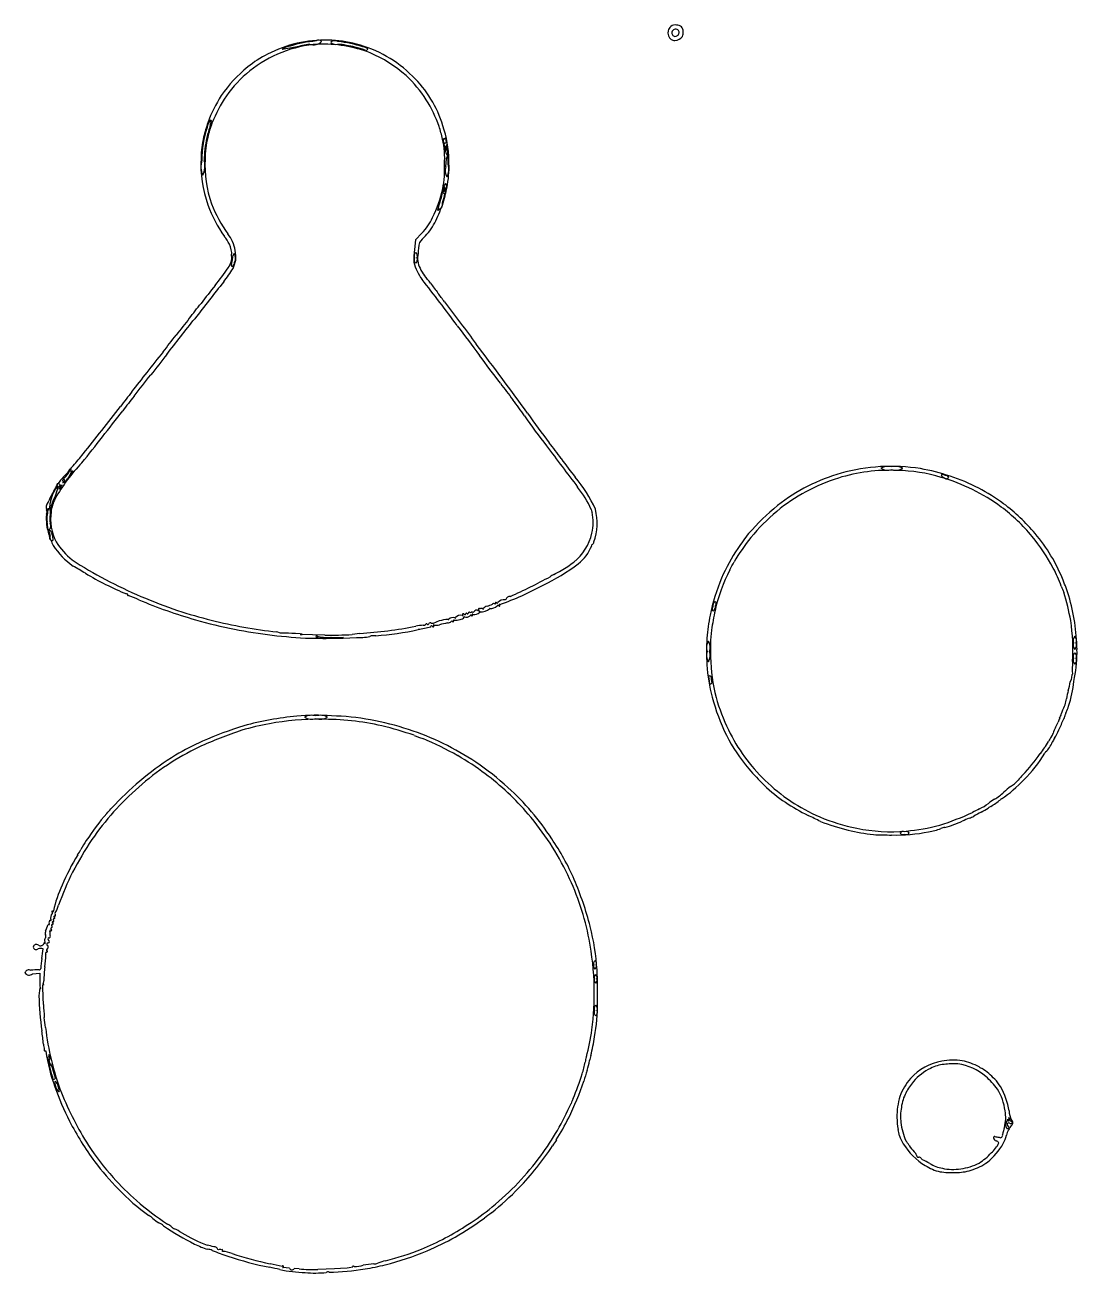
# Model space of a CAD drawing. Header units: inches. Extents: x -0.2 to 37.9, y 3.3 to 12.5.
# Drawn here: x 31.23 to 37.9, y 3.27 to 11.18 of the extents above; entities that cross this region are included whole.
import ezdxf

# ---------------------------------------------------------------- set-up
doc = ezdxf.new("R2010")
doc.units = ezdxf.units.IN
doc.header["$MEASUREMENT"] = 0
doc.layers.get('0').update_dxf_attribs({"lineweight": 25})

msp = doc.modelspace()

# ---------------------------------------------------------------- linework, layer by layer
for p, q in [((32.9416, 11.0407), (32.8583, 11.0268)), ((33.8979, 10.4375), (33.8953, 10.4323)), ((33.8951, 10.2826), (33.9, 10.3359)), ((33.9, 10.3359), (33.9048, 10.3454)), ((31.4663, 8.2908), (31.4773, 8.31)), ((31.4607, 8.2661), (31.458, 8.2565)), ((31.3723, 8.1082), (31.3749, 8.1198)), ((34.2761, 7.5405), (34.2716, 7.5389)), ((34.0562, 7.4586), (34.0489, 7.4563)), ((34.0626, 7.4621), (34.0562, 7.4586)), ((33.814, 7.3891), (33.8042, 7.3891)), ((33.8531, 7.4043), (33.814, 7.3891)), ((32.8479, 7.3276), (32.8247, 7.3351)), ((32.8557, 7.3261), (32.8479, 7.3276)), ((33.1276, 7.3151), (32.9729, 7.3177)), ((33.1682, 7.3094), (33.1307, 7.3112)), ((33.2088, 7.3112), (33.1682, 7.3094)), ((33.3505, 7.325), (33.3021, 7.3182)), ((37.8603, 7.0469), (37.8589, 7.0338)), ((37.8633, 7.0625), (37.8603, 7.0469)), ((37.8662, 7.0677), (37.8633, 7.0625)), ((37.8759, 7.0216), (37.8796, 7.0461)), ((37.8589, 7.0338), (37.8515, 7.0182)), ((31.3546, 5.3719), (31.3531, 5.3568)), ((31.3224, 5.0781), (31.3169, 5.0287)), ((31.3407, 5.0885), (31.3426, 5.1068)), ((31.3588, 4.6826), (31.3607, 4.6767)), ((31.3739, 4.638), (31.3788, 4.6428)), ((31.3848, 4.5807), (31.3739, 4.638)), ((31.3865, 4.6328), (31.3846, 4.6198)), ((31.3893, 4.599), (31.4053, 4.5625)), ((37.4487, 4.227), (37.4567, 4.2461)), ((32.4541, 3.4189), (32.4508, 3.4204)), ((32.4814, 3.4087), (32.4775, 3.4106)), ((32.8843, 3.3052), (32.8608, 3.307)), ((32.9052, 3.3027), (32.8843, 3.3052)), ((32.9666, 3.2983), (32.9338, 3.3002)), ((33.189, 3.2979), (33.0838, 3.2943)), ((33.2281, 3.3), (33.189, 3.2979)), ((33.2698, 3.3026), (33.2281, 3.3)), ((33.2817, 3.3052), (33.2698, 3.3026)), ((33.3051, 3.3081), (33.2817, 3.3052))]:
    msp.add_line(p, q)
at = {"flags": 128}
for points in [[(33.9006, 10.4041), (33.9013, 10.4245), (33.9054, 10.401)], [(33.8948, 10.138), (33.8908, 10.1224), (33.8902, 10.1402)], [(33.8531, 10.013), (33.8493, 10.0234), (33.8466, 10.013)], [(33.7437, 9.8622), (33.704, 9.8202), (33.6971, 9.7597)], [(31.3749, 8.1198), (31.3804, 8.1068), (31.385, 8.1224)], [(33.1615, 7.3008), (33.2463, 7.2992), (33.1591, 7.298)], [(31.275, 5.1684), (31.3218, 5.1718), (31.3218, 5.1306)], [(31.3843, 4.599), (31.3885, 4.5859), (31.3893, 4.599)], [(37.4644, 4.2461), (37.4622, 4.2578), (37.4674, 4.2461)]]:
    msp.add_lwpolyline(points, dxfattribs=at)
for centre, radius, start, end in [((35.3563, 11.1321), 0.0535, 131.02253, 166.86876), ((35.3475, 11.1406), 0.0414, 76.44783, 129.57919), ((35.3526, 11.1294), 0.0256, 58.95033, 164.21607), ((35.3613, 11.1423), 0.0387, 355.83901, 96.09767), ((33.1275, 10.3134), 0.7726, 88.33016, 117.88538), ((33.1729, 10.1383), 0.9476, 96.04436, 106.16661), ((33.0557, 11.1352), 0.079, 253.14067, 311.76519), ((33.0885, 11.0606), 0.0253, 38.42102, 127.4873), ((33.1403, 10.3839), 0.7018, 74.43414, 89.21279), ((33.1913, 11.0437), 0.0382, 58.73608, 132.38424), ((33.1333, 10.2991), 0.7811, 72.3595, 84.27917), ((35.3556, 11.1317), 0.053, 166.21729, 232.59296), ((35.3517, 11.1527), 0.0691, 245.84552, 265.96098), ((35.35, 11.1316), 0.0226, 167.93741, 260.43435), ((35.3417, 11.1558), 0.0467, 275.66687, 298.41259), ((35.3431, 11.1484), 0.0648, 273.33009, 322.67754), ((35.3503, 11.1338), 0.0234, 305.42121, 48.46633), ((35.319, 11.1381), 0.081, 339.01421, 0.96986), ((33.045, 10.42), 0.6402, 115.82403, 129.24959), ((33.139, 10.286), 0.7758, 93.98966, 128.82513), ((32.9214, 10.949), 0.1002, 97.08131, 129.05223), ((33.1549, 10.2412), 0.8275, 98.48567, 104.93442), ((33.115, 10.2143), 0.8462, 69.25001, 92.03046), ((33.1985, 11.1069), 0.0481, 226.81045, 285.29598), ((33.1261, 10.2731), 0.792, 75.89136, 83.83051), ((33.1532, 10.3243), 0.7359, 71.74222, 76.97255), ((33.1436, 10.3237), 0.7592, 44.62081, 75.89456), ((33.3655, 10.998), 0.0457, 41.00529, 84.27615), ((33.3904, 11.0304), 0.00983, 227.36861, 345.85043), ((33.0726, 10.2116), 0.8646, 48.70677, 66.68454), ((33.1865, 10.2409), 0.8685, 129.0018, 145.37442), ((33.1515, 10.2766), 0.791, 129.10442, 144.86999), ((33.096, 10.273), 0.8033, 32.76637, 47.07213), ((33.1877, 10.3359), 0.7197, 16.71622, 46.39244), ((33.2337, 10.2526), 0.9014, 147.69381, 159.89341), ((33.3059, 10.1948), 0.9646, 146.17354, 157.75955), ((32.9956, 10.2332), 0.9096, 19.64898, 31.44802), ((32.952, 10.335), 0.6026, 160.86184, 181.02286), ((33.4795, 10.1888), 1.1544, 161.11054, 165.83069), ((33.4748, 10.2072), 1.1247, 162.45729, 166.55381), ((32.4736, 10.5186), 0.0921, 139.7078, 171.27479), ((33.3508, 10.233), 0.9931, 160.78014, 166.26588), ((32.2384, 10.6095), 0.1757, 338.88924, 348.19958), ((32.4044, 10.572), 0.0062, 14.64474, 99.20388), ((33.1874, 10.3097), 0.7032, 12.20125, 19.03537), ((33.2443, 10.3225), 0.6698, 0.03208, 19.20606), ((32.931, 10.3352), 0.5868, 166.58465, 179.54219), ((32.9568, 10.3317), 0.5921, 166.61106, 180.97122), ((32.9646, 10.3315), 0.5945, 166.65277, 180.03162), ((33.2998, 10.3346), 0.5881, 356.58038, 12.14922), ((33.8836, 10.4555), 0.00616, 93.90507, 244.00701), ((32.5017, 10.1827), 1.4048, 8.78387, 10.96908), ((33.886, 10.4664), 0.00554, 238.97043, 343.04412), ((33.8938, 10.4637), 0.00277, 282.54061, 155.15841), ((34.0562, 10.4729), 0.1622, 184.22696, 192.60274), ((33.8927, 10.4234), 0.0093, 73.8643, 271.61595), ((33.9535, 10.3974), 0.0635, 180.16243, 213.48802), ((34.0448, 10.4273), 0.1524, 184.99242, 195.78896), ((33.8642, 10.3998), 0.0367, 337.58223, 6.66198), ((32.9339, 10.3065), 0.9762, 359.51313, 5.55943), ((33.0888, 10.2962), 0.7459, 176.64281, 199.95254), ((32.4783, 10.2833), 0.1352, 162.38177, 203.58586), ((32.2275, 10.2903), 0.1408, 334.25493, 12.82985), ((33.0702, 10.2881), 0.7015, 176.47885, 199.97662), ((33.267, 10.2664), 0.6207, 348.55629, 3.05673), ((33.8904, 10.3508), 0.0154, 339.3577, 48.52175), ((33.8109, 10.2674), 0.1038, 332.05545, 17.26128), ((33.2943, 10.2821), 0.6213, 349.69393, 3.76757), ((33.9625, 10.2581), 0.0716, 160.02123, 213.29268), ((33.1795, 10.2868), 0.7106, 332.73595, 348.34563), ((33.2409, 10.2626), 0.6498, 341.66098, 349.11138), ((32.8418, 10.3556), 1.0796, 343.83398, 350.15168), ((33.9256, 10.1439), 0.0468, 134.83369, 185.00401), ((33.8918, 10.1224), 0.0129, 137.27789, 233.88944), ((34.0068, 10.1172), 0.1253, 162.02817, 173.60174), ((33.8641, 10.144), 0.0263, 351.59768, 26.55145), ((33.8718, 10.1564), 0.0294, 321.42777, 44.82498), ((33.2624, 10.3834), 0.9149, 201.47203, 215.08942), ((33.0035, 10.3561), 0.9255, 333.37643, 341.01459), ((34.1816, 9.9376), 0.3456, 159.59385, 168.22226), ((33.8423, 10.0439), 0.0327, 289.34301, 18.8579), ((33.1699, 10.2887), 0.7414, 341.57956, 346.11048), ((33.8867, 10.1103), 0.00291, 8.81348, 147.33719), ((33.1998, 10.3368), 0.864, 199.97552, 214.9548), ((33.8456, 10.0101), 0.00305, 221.10263, 70.69757), ((33.5075, 10.0956), 0.332, 315.34038, 336.1349), ((33.5321, 10.0716), 0.3259, 315.81492, 336.45089), ((32.2692, 9.6631), 0.2852, 26.82937, 38.78948), ((32.3222, 9.7051), 0.2447, 25.19672, 38.5088), ((34.0267, 9.5734), 0.3762, 133.90017, 142.51636), ((32.4094, 9.7322), 0.129, 355.13509, 27.5358), ((32.5763, 9.71), 0.0328, 131.97857, 189.7981), ((32.3136, 9.7091), 0.2509, 355.99682, 23.52066), ((32.5095, 9.7047), 0.0538, 329.42458, 33.44913), ((34.1454, 9.699), 0.4524, 172.29016, 182.62435), ((33.7221, 9.7177), 0.028, 128.60945, 205.40131), ((33.6872, 9.7177), 0.028, 334.59869, 51.39055), ((33.8481, 9.7023), 0.1319, 166.46558, 208.22771), ((34.0847, 9.724), 0.365, 167.61011, 178.56269), ((32.4352, 9.7083), 0.1035, 320.97392, 7.18934), ((32.5422, 9.6579), 0.00682, 134.06516, 269.95691), ((32.1696, 9.742), 0.3762, 347.84243, 354.2692), ((32.5273, 9.6754), 0.0285, 301.35851, 3.85287), ((32.3655, 9.7276), 0.2016, 333.90955, 349.7161), ((33.9832, 9.7474), 0.2979, 193.41721, 216.66839), ((33.7221, 9.6937), 0.028, 154.59869, 231.39055), ((33.6872, 9.6937), 0.028, 308.60945, 25.40131), ((31.1664, 10.5478), 1.6244, 321.25873, 326.15617), ((31.9158, 10.0172), 0.7355, 321.02818, 329.04904), ((33.954, 9.7414), 0.2443, 204.579, 217.39779), ((33.0617, 8.9982), 0.9173, 36.5685, 40.43132), ((115.4181, -55.6709), 105.5074, 141.814654, 141.976334), ((46.1547, -1.3449), 17.5089, 141.59802, 142.07265), ((25.3773, 2.9695), 10.6568, 36.28365, 38.26698), ((53.256, 24.1462), 24.327, 216.88559, 217.06913), ((21.6924, 17.6995), 13.4926, 321.62276, 322.13238), ((27.9432, 5.028), 7.3943, 36.50357, 37.04288), ((77.6198, 42.1074), 54.5947, 216.77005, 217.12176), ((-165.2893, 163.8846), 250.8649, 321.90051, 321.966236), ((44.1108, -0.0431), 15.0974, 141.65707, 142.16976), ((64.6697, 32.0941), 38.2529, 216.62025, 216.97239), ((17.7985, 20.3843), 18.2136, 321.75626, 322.18176), ((45.1903, -1.1745), 16.6447, 141.83853, 142.40796), ((7.309, -11.0966), 33.577, 36.17281, 37.10319), ((64.1707, -16.0194), 40.7125, 141.91408, 142.14653), ((-143.1172, -124.0737), 221.6774, 36.862779, 36.919962), ((23.8624, 15.2405), 10.2687, 321.56654, 322.43014), ((14.8424, 22.3199), 21.763, 321.69088, 322.1413), ((73.5949, 38.4979), 49.2352, 216.93692, 217.08873), ((36.6216, 5.0995), 6.0296, 141.4474, 142.58517), ((36.3123, 5.3459), 5.6062, 141.59093, 142.78159), ((32.5782, 7.4598), 2.2016, 34.42705, 37.71377), ((12.9865, 23.2615), 23.8059, 321.38992, 322.40109), ((16.2744, 20.7297), 19.6279, 321.32102, 322.43406), ((37.0584, 10.5094), 3.218, 214.11482, 218.33584), ((37.5248, 10.8573), 3.7737, 214.47235, 217.99854), ((77.5079, 40.6526), 53.6625, 216.79219, 217.14059), ((31.5833, 6.2364), 3.7532, 35.82331, 37.74864), ((32.3623, 7.651), 1.0812, 135.68997, 150.72599), ((31.662, 8.2571), 0.1837, 134.4373, 146.1859), ((30.15, 9.6337), 1.8613, 318.00414, 321.02957), ((38.3461, 11.143), 4.602, 216.07537, 217.91825), ((31.6397, 8.144), 0.2406, 133.88163, 147.64212), ((31.2018, 8.5897), 0.3842, 314.88682, 323.18069), ((31.2586, 8.5149), 0.2997, 316.86457, 327.26311), ((31.4369, 8.3649), 0.0848, 312.22803, 341.17053), ((31.5146, 8.3594), 0.00756, 332.57536, 239.04524), ((31.518, 8.3396), 0.00224, 56.48066, 249.01366), ((31.5212, 8.352), 0.0107, 259.62241, 329.38928), ((31.5237, 8.3525), 0.00412, 124.89715, 335.50608), ((31.531, 8.3501), 0.00365, 259.44959, 169.54145), ((34.1135, 7.7948), 0.7956, 23.49464, 40.81697), ((36.7323, 7.1947), 1.1687, 107.39772, 129.30023), ((36.7059, 7.2577), 1.1254, 105.77511, 117.30585), ((36.705, 7.2798), 1.0794, 87.33748, 107.36521), ((36.7174, 7.2061), 1.1782, 80.95973, 105.63133), ((36.6949, 8.3013), 0.0832, 71.58517, 121.25241), ((36.6949, 8.4435), 0.0832, 238.74759, 288.41483), ((36.7474, 8.3013), 0.0832, 58.74759, 108.41483), ((36.7474, 8.4435), 0.0832, 251.58517, 301.25241), ((36.7438, 7.3673), 0.9908, 72.95275, 89.34202), ((36.675, 7.0713), 1.3182, 63.05691, 80.05957), ((36.6858, 7.1278), 1.2368, 53.86166, 73.63522), ((37.0417, 8.3276), 0.00642, 117.5842, 192.2787), ((37.0563, 8.3369), 0.0235, 206.95516, 260.20361), ((37.0017, 8.1409), 0.196, 72.02556, 79.10555), ((37.0671, 8.3232), 0.0176, 212.42803, 329.46434), ((37.058, 8.2989), 0.0287, 32.4567, 81.76504), ((31.6182, 8.1133), 0.2343, 142.14608, 170.91504), ((31.2126, 8.3294), 0.2234, 326.99139, 338.72347), ((31.2715, 8.2646), 0.1639, 330.8683, 350.65975), ((31.4411, 8.2437), 0.0209, 126.9129, 167.18849), ((31.4159, 8.2772), 0.0211, 307.29558, 347.93046), ((31.4392, 8.2655), 0.0104, 24.35995, 234.21848), ((31.4482, 8.2404), 0.0152, 115.30236, 189.18797), ((31.4465, 8.2551), 0.00485, 275.81004, 190.87386), ((31.4546, 8.2677), 0.0063, 161.59675, 344.63122), ((31.4729, 8.2938), 0.00722, 6.38907, 204.24764), ((31.4734, 8.281), 0.00561, 101.21993, 190.3664), ((31.4484, 8.3292), 0.053, 291.59751, 329.19155), ((31.4687, 8.2977), 0.0118, 287.81198, 344.81921), ((34.227, 7.8499), 0.6447, 23.85839, 38.65544), ((36.6218, 7.3627), 0.9939, 115.77121, 128.92643), ((36.3543, 6.6011), 1.884, 55.17864, 60.83839), ((31.4124, 8.1238), 0.0506, 142.99053, 196.48917), ((31.3603, 8.1694), 0.0191, 307.74172, 350.93176), ((31.5735, 8.0945), 0.2072, 146.86532, 159.70465), ((31.3225, 8.1403), 0.0651, 344.02656, 8.80706), ((31.6317, 8.0721), 0.2445, 152.57638, 173.34914), ((31.6155, 8.0742), 0.2228, 151.74438, 174.29513), ((31.6945, 8.0558), 0.3318, 175.76639, 198.26078), ((31.345, 8.095), 0.0237, 321.75143, 37.34439), ((31.4537, 8.0524), 0.0874, 163.68835, 193.98553), ((31.3178, 8.0967), 0.0557, 339.19105, 11.87139), ((31.8502, 8.0518), 0.464, 173.98105, 183.66709), ((31.7104, 8.0516), 0.3198, 171.95476, 207.21745), ((34.8426, 8.1117), 0.026, 182.34971, 221.09554), ((34.4783, 8.0313), 0.3505, 348.28201, 10.41247), ((34.5075, 8.0235), 0.3471, 340.02867, 14.75997), ((37.0183, 6.8997), 1.6033, 129.5551, 138.6714), ((37.0069, 6.9294), 1.5486, 130.94497, 139.60772), ((36.7263, 7.2085), 1.1478, 39.61734, 53.12213), ((36.6706, 7.1441), 1.2586, 40.34075, 52.88723), ((28.9065, 7.737), 2.4799, 5.81487, 6.81368), ((31.3657, 8.0058), 0.027, 307.64244, 37.22328), ((31.3807, 7.9922), 0.00798, 209.44907, 281.11396), ((31.3848, 7.9731), 0.00622, 78.22998, 156.03922), ((31.7506, 8.0509), 0.3791, 191.4535, 196.73138), ((31.8149, 8.086), 0.4557, 197.11663, 206.46666), ((31.4005, 7.931), 0.0168, 140.15227, 293.03702), ((31.3543, 7.9441), 0.0473, 6.41725, 47.80832), ((31.3057, 7.9157), 0.1014, 359.90002, 19.40542), ((34.5, 8.0357), 0.3303, 308.70424, 346.77812), ((37.0125, 7.01), 1.5021, 142.08678, 149.21897), ((36.8682, 7.1136), 1.3507, 141.27931, 146.21968), ((36.6746, 7.1707), 1.2118, 27.99788, 39.43372), ((36.7918, 7.2563), 1.0937, 21.84519, 39.97097), ((31.7993, 8.1357), 0.4667, 212.79541, 235.17574), ((31.7857, 8.1255), 0.4217, 211.47837, 232.19137), ((34.5825, 7.9709), 0.2536, 306.53035, 339.36065), ((34.8218, 7.8845), 0.00357, 90.57934, 236.65902), ((34.8104, 7.9088), 0.0237, 298.85938, 350.75852), ((36.7368, 7.2019), 1.1924, 146.23721, 156.58037), ((32.7769, 9.66), 2.2472, 236.21221, 242.47988), ((28.3893, 2.3382), 6.2607, 59.03122, 59.86148), ((34.021, 8.6847), 1.1618, 294.99943, 307.82885), ((34.2561, 8.362), 0.7375, 300.20031, 307.63752), ((33.9829, 8.6852), 1.9613, 330.80064, 332.4675), ((32.667, 9.4865), 2.0698, 239.31811, 247.42682), ((32.6355, 11.2342), 4.0357, 294.43152, 298.41781), ((34.6598, 7.5312), 0.1853, 115.92064, 124.02837), ((34.2035, 8.4357), 0.8278, 296.96387, 300.78059), ((36.9299, 7.1467), 1.3917, 157.65487, 167.78228), ((36.7085, 7.2135), 1.1369, 153.06633, 166.89979), ((36.8274, 7.2598), 1.035, 20.65929, 27.61427), ((33.1845, 10.4165), 3.1065, 242.25962, 251.43957), ((33.6295, 9.2313), 1.8268, 289.43328, 298.88723), ((39.3079, 8.2225), 1.6258, 201.56321, 203.05121), ((36.5388, 7.1454), 1.3698, 17.77061, 22.21057), ((31.8748, 7.5746), 0.00235, 331.67803, 162.67491), ((31.8831, 7.5724), 0.00633, 170.52309, 269.98217), ((31.2685, 5.9701), 1.7103, 66.53803, 68.93994), ((33.1483, 10.3601), 3.0654, 246.9782, 254.10688), ((34.2076, 7.5143), 0.0028, 193.43777, 51.57026), ((34.2129, 7.5184), 0.00409, 15.67136, 208.06957), ((34.221, 7.5229), 0.00533, 219.43325, 332.50634), ((34.2672, 7.4835), 0.0556, 85.48853, 138.28926), ((34.3022, 7.5327), 0.0273, 84.76477, 163.55801), ((35.6156, 7.5023), 0.0276, 120.4553, 178.70976), ((35.6007, 7.5182), 0.00787, 312.2609, 83.05437), ((36.3267, 7.1332), 1.5527, 10.12834, 16.95263), ((36.6049, 7.2005), 1.2905, 1.03585, 16.33866), ((33.0526, 10.0053), 2.6747, 251.31346, 256.07218), ((33.9914, 7.3894), 0.0509, 80.49278, 134.73524), ((34.0019, 7.4404), 0.00226, 203.12312, 99.03082), ((34.006, 7.4453), 0.0052, 16.79133, 210.72164), ((34.0158, 7.4499), 0.00565, 213.05125, 355.80332), ((34.0251, 7.4624), 0.0342, 250.8264, 313.12183), ((34.0255, 7.4502), 0.00418, 22.8335, 189.82978), ((34.0333, 7.4532), 0.00413, 200.02036, 15.88295), ((34.0433, 7.4538), 0.00613, 23.96299, 175.0407), ((34.0531, 7.436), 0.00487, 35.78218, 162.22753), ((34.0611, 7.4398), 0.00416, 193.47809, 44.59896), ((34.064, 7.4451), 0.00241, 8.71521, 270.87324), ((34.0674, 7.468), 0.00758, 230.85387, 330.93574), ((34.0751, 7.492), 0.0474, 259.38108, 317.33142), ((34.0902, 7.4521), 0.0203, 59.38284, 143.08771), ((34.1037, 7.47), 0.00327, 187.46031, 87.09989), ((34.1068, 7.4777), 0.00527, 42.54058, 237.06034), ((34.1108, 7.4615), 0.00183, 358.63195, 240.41203), ((34.1202, 7.4501), 0.0326, 72.20531, 107.11465), ((34.1159, 7.5531), 0.0917, 267.97148, 308.00592), ((34.1319, 7.4811), 0.00175, 180.22602, 59.51878), ((34.1614, 7.4628), 0.0348, 97.60591, 145.14945), ((34.0992, 7.676), 0.1878, 287.86167, 299.02685), ((34.1731, 7.4824), 0.00172, 3.21462, 243.14492), ((34.1771, 7.5441), 0.0617, 267.94093, 314.4261), ((34.1995, 7.4979), 0.0167, 71.19047, 123.58585), ((34.2249, 7.4983), 0.00498, 36.75906, 159.4296), ((34.233, 7.5023), 0.00416, 193.47809, 44.59896), ((34.2354, 7.5074), 0.00225, 33.20725, 284.37573), ((36.9858, 7.1784), 1.4404, 169.48329, 175.31865), ((37.1746, 7.131), 1.6098, 167.79902, 172.31711), ((35.8005, 7.4448), 0.2202, 164.6973, 172.30815), ((35.5887, 7.4752), 0.00652, 188.59067, 276.29898), ((35.5823, 7.4845), 0.0173, 294.22581, 357.58777), ((36.3195, 7.3374), 0.7346, 166.21529, 168.50511), ((33.0245, 9.8278), 2.5197, 253.49765, 259.28824), ((33.1571, 10.4034), 3.0863, 255.96765, 263.81592), ((33.1588, 10.1948), 2.8762, 273.82317, 280.9409), ((33.7784, 7.0008), 0.3773, 93.95518, 101.26452), ((34.6941, 2.4987), 4.9474, 100.41428, 101.3546), ((33.7563, 7.3873), 0.0108, 248.27992, 332.32545), ((33.772, 7.3795), 0.00668, 45.70402, 155.92239), ((33.7814, 7.3876), 0.00577, 215.03406, 352.62935), ((33.7966, 7.3805), 0.0114, 48.56475, 146.28359), ((33.805, 7.3658), 0.00695, 47.06667, 152.21759), ((33.797, 7.3663), 0.00329, 328.20167, 55.82508), ((33.8147, 7.3724), 0.0052, 196.79133, 30.72164), ((33.819, 7.3774), 0.00232, 14.64596, 274.109), ((33.8334, 7.452), 0.075, 260.7435, 286.50155), ((33.9231, 7.1688), 0.2456, 93.21755, 106.5696), ((41.7772, -28.5327), 36.7763, 102.3578, 102.44047), ((33.9063, 7.4221), 0.0306, 270.30733, 316.67939), ((33.9114, 7.4149), 0.00225, 201.69996, 33.95458), ((33.9406, 7.3817), 0.044, 73.74861, 128.43696), ((33.9333, 7.3994), 0.00495, 36.48078, 160.20798), ((33.9412, 7.4035), 0.00409, 195.67136, 28.06957), ((33.9462, 7.4076), 0.00258, 20.94424, 237.74547), ((33.9521, 7.5081), 0.0997, 267.97598, 289.50459), ((33.9548, 7.4239), 0.00181, 179.67024, 61.20222), ((33.9859, 7.4439), 0.0297, 269.00952, 328.38189), ((34.0119, 7.4301), 0.00196, 359.95137, 248.99276), ((36.5615, 7.214), 1.3079, 357.05897, 8.45432), ((33.1782, 10.5184), 3.2268, 258.88593, 267.46281), ((32.8796, 6.4555), 0.8709, 85.91571, 91.57331), ((33.1071, 13.0512), 5.7569, 269.28658, 272.61635), ((33.0788, 7.3057), 0.00699, 101.64581, 187.90914), ((33.124, 7.4135), 0.1206, 244.37699, 286.90651), ((33.0778, 7.3096), 0.00293, 312.28615, 97.88387), ((33.1408, 7.5521), 0.2522, 255.99265, 274.70505), ((33.1748, 9.5593), 2.2447, 268.79303, 273.24975), ((33.1696, 6.2764), 1.0355, 87.8284, 92.15214), ((33.3711, 7.4414), 0.1411, 269.48566, 287.43504), ((33.4442, 7.2002), 0.1109, 86.00017, 106.13467), ((33.2912, 9.3885), 2.0839, 274.42383, 281.87669), ((36.5113, 7.211), 0.9648, 174.95242, 185.01747), ((36.5317, 7.2282), 0.9597, 172.93913, 183.20851), ((37.9081, 7.2808), 0.0373, 134.79926, 203.96143), ((37.8554, 7.2808), 0.0373, 336.03857, 45.20074), ((35.6216, 7.2355), 0.0747, 147.13167, 199.18278), ((35.6216, 7.1864), 0.0747, 160.81722, 212.86833), ((35.4961, 7.2355), 0.0747, 340.81722, 32.86833), ((35.4961, 7.1864), 0.0747, 327.13167, 19.18278), ((37.9081, 7.2505), 0.0373, 156.03857, 225.20074), ((37.902, 7.1797), 0.0309, 130.83505, 204.97543), ((37.0985, 7.204), 0.7969, 348.5725, 1.425), ((37.8554, 7.2505), 0.0373, 314.79926, 23.96143), ((37.8615, 7.1797), 0.0309, 335.02457, 49.16495), ((36.5224, 7.1761), 0.9734, 182.91324, 195.13971), ((36.5462, 7.1771), 0.9727, 180.15566, 195.31457), ((38.4349, 7.0967), 0.5695, 174.94229, 182.91401), ((37.902, 7.1536), 0.0309, 155.02457, 229.16495), ((37.8615, 7.1536), 0.0309, 310.83505, 24.97543), ((35.5718, 7.0461), 0.0119, 109.22188, 224.36049), ((35.5596, 7.0398), 0.0194, 354.11748, 64.84058), ((35.3038, 6.9918), 0.2635, 4.33618, 10.04567), ((35.5739, 7.0125), 0.00735, 186.38994, 274.41063), ((35.575, 7.0124), 0.0072, 265.30338, 354.72306), ((35.3194, 6.9918), 0.2635, 4.33618, 10.04567), ((38.1443, 6.8722), 0.3181, 163.30898, 172.90731), ((37.4726, 7.0723), 0.3828, 343.50016, 351.88241), ((37.1659, 7.0941), 0.7137, 341.23791, 354.16628), ((36.9154, 7.2837), 1.3809, 195.19034, 205.93905), ((36.8553, 7.2725), 1.2961, 195.77283, 205.54956), ((37.6345, 6.9365), 0.1957, 329.4012, 352.665), ((33.0764, 5.606), 1.2007, 85.50804, 95.9617), ((33.0442, 6.7161), 0.0903, 72.16665, 120.06436), ((33.0995, 6.7161), 0.0903, 59.93564, 107.83335), ((37.7077, 6.8334), 0.09, 329.5896, 347.99423), ((37.8656, 6.8043), 0.0706, 152.55613, 171.5503), ((37.7141, 6.8333), 0.1096, 333.39147, 349.39056), ((37.8437, 6.8126), 0.0219, 142.73962, 178.54366), ((37.6402, 6.9221), 0.2096, 332.63919, 344.07041), ((33.439, 4.1034), 2.7616, 107.35597, 113.15398), ((33.0613, 5.1573), 1.6203, 100.08557, 106.45158), ((33.1035, 5.0011), 1.8055, 94.82107, 105.69082), ((33.0844, 5.1239), 1.6574, 89.35485, 100.66989), ((33.0442, 6.8725), 0.0903, 239.93564, 287.83335), ((33.0995, 6.8725), 0.0903, 252.16665, 300.06436), ((33.1129, 5.064), 1.7172, 77.30885, 90.32732), ((33.1231, 5.1227), 1.681, 71.3933, 88.38504), ((32.9895, 4.6558), 2.1428, 70.80005, 76.48679), ((37.8862, 6.6517), 0.1484, 148.73088, 163.75275), ((37.6216, 6.8123), 0.1612, 328.76094, 342.0511), ((37.8684, 6.7388), 0.0964, 149.40789, 165.66064), ((-732.0004, 360.6586), 847.2535, 335.3070182, 335.312277), ((33.353, 4.4009), 2.4293, 107.99568, 114.91249), ((33.1348, 5.097), 1.7017, 56.06267, 72.04418), ((34.187, 7.889), 1.3062, 247.8311, 250.40342), ((32.9543, 4.7485), 2.0687, 60.58339, 67.40886), ((36.6671, 7.1882), 1.116, 207.10533, 220.28147), ((36.7197, 7.2198), 1.151, 206.09139, 225.85559), ((37.9166, 6.5341), 0.2292, 143.72556, 152.31896), ((37.6834, 6.7094), 0.0626, 320.76626, 345.04965), ((37.8601, 6.5849), 0.1314, 144.42673, 157.44478), ((37.369, 6.8885), 0.4463, 329.41283, 336.9259), ((33.0377, 5.1273), 1.6378, 115.6158, 131.66116), ((33.2974, 4.6168), 2.2351, 114.99313, 119.94299), ((38.0174, 6.3446), 0.4171, 142.26613, 148.39457), ((37.5524, 6.7153), 0.1776, 319.5022, 335.15895), ((37.7005, 6.5659), 0.00887, 116.59632, 180.89199), ((37.5651, 6.7092), 0.1887, 314.13581, 336.9405), ((33.2349, 4.8689), 1.9867, 122.00866, 136.28772), ((33.077, 5.005), 1.7851, 53.26995, 59.97302), ((33.2033, 5.178), 1.5964, 47.15033, 56.47954), ((36.5863, 7.3288), 1.3204, 317.00653, 324.56411), ((36.943, 7.0243), 0.878, 314.5031, 328.51195), ((33.1409, 5.0922), 1.6769, 40.427, 53.23655), ((37.1276, 7.5972), 1.7319, 220.75554, 225.45588), ((38.761, 5.28), 1.6674, 136.4681, 138.00118), ((33.1174, 5.0072), 1.7805, 131.00889, 145.40329), ((33.1748, 5.1152), 1.6619, 33.15849, 47.90167), ((36.51, 6.9712), 0.8525, 225.52397, 237.14451), ((36.7412, 7.2499), 1.1876, 226.12507, 246.33951), ((36.9553, 6.9557), 0.8213, 304.15806, 317.24617), ((37.7177, 6.0163), 0.4164, 125.78179, 133.3789), ((37.3716, 6.5201), 0.1951, 301.74743, 320.36095), ((36.8475, 7.4666), 1.4518, 236.56292, 243.10456), ((37.4942, 6.0504), 0.2544, 118.5571, 129.16673), ((37.1944, 6.5157), 0.3254, 298.29274, 311.4028), ((37.1535, 6.6223), 0.4115, 302.16195, 312.5315), ((37.4166, 6.2682), 0.00789, 91.25635, 153.99609), ((33.0582, 5.0651), 1.7248, 139.51442, 146.68809), ((30.7299, 7.1748), 1.4189, 315.76082, 318.88627), ((33.0969, 5.0456), 1.7407, 25.47353, 40.65549), ((34.0005, 1.5855), 5.0825, 63.48205, 64.47364), ((36.4127, 8.015), 2.0009, 287.81901, 294.21307), ((37.4878, 5.7649), 0.4955, 115.10655, 120.90658), ((37.6498, 5.4758), 0.803, 116.77963, 120.58746), ((37.1284, 6.522), 0.3425, 295.81587, 306.78241), ((37.1138, 6.5506), 0.398, 295.95566, 303.2827), ((37.3872, 6.1558), 0.0829, 117.8049, 131.5841), ((36.7742, 7.4166), 1.354, 247.89208, 258.27239), ((36.8602, 7.7127), 1.6862, 249.50219, 255.71784), ((36.7105, 7.2742), 1.2059, 274.85765, 285.1181), ((37.0731, 5.9956), 0.1016, 98.26109, 113.39567), ((36.9014, 6.7064), 0.6301, 284.43667, 295.04628), ((37.5406, 5.3123), 0.9035, 111.29651, 114.34265), ((37.1468, 6.3371), 0.1945, 289.73463, 299.02749), ((33.6713, 4.687), 2.4188, 146.60939, 152.28144), ((32.1299, 5.6585), 0.6232, 145.41003, 151.48407), ((33.2488, 5.128), 1.5933, 23.59064, 34.22655), ((36.7989, 7.634), 1.5953, 257.15658, 263.04561), ((36.7175, 7.1481), 1.0796, 258.31885, 275.05273), ((36.7166, 8.2954), 2.2478, 267.17153, 270.09343), ((36.7476, 7.0816), 1.0342, 268.48414, 281.54667), ((36.7938, 6.0474), 0.0226, 64.08497, 146.42527), ((36.7938, 6.0724), 0.0226, 213.57473, 295.91503), ((36.8135, 6.0474), 0.0226, 33.57473, 115.91503), ((36.8135, 6.0724), 0.0226, 244.08497, 326.42527), ((36.9082, 6.4039), 0.3389, 277.88885, 291.58012), ((31.3834, 6.0542), 0.2217, 323.69936, 333.73446), ((32.8103, 5.1669), 1.4593, 148.7955, 157.33527), ((33.2005, 4.9793), 1.8666, 153.50226, 160.47267), ((33.1779, 5.0733), 1.6556, 10.91027, 25.81578), ((32.1225, 5.4138), 0.7304, 154.42003, 167.90489), ((32.5782, 4.8687), 2.3118, 15.04562, 22.83058), ((31.4337, 5.5229), 0.0433, 141.78869, 197.35201), ((31.4022, 5.5622), 0.00416, 45.40104, 256.52191), ((31.3986, 5.5542), 0.00474, 284.35586, 55.31763), ((31.4074, 5.5647), 0.00229, 170.41329, 67.15537), ((31.417, 5.5386), 0.00548, 268.13339, 60.57899), ((31.4275, 5.5486), 0.00942, 138.28605, 214.12757), ((31.27, 5.6484), 0.1771, 328.13486, 345.22245), ((31.2698, 5.4926), 0.1025, 329.93791, 344.33441), ((31.3847, 5.4655), 0.0161, 105.39672, 181.96851), ((31.3954, 5.4921), 0.0157, 107.43853, 212.63673), ((31.3822, 5.4817), 0.00193, 200.58955, 88.65393), ((31.3926, 5.5079), 0.00204, 203.87266, 94.40419), ((31.3969, 5.4543), 0.00572, 96.2653, 235.66221), ((31.402, 5.4752), 0.00565, 94.19668, 236.94875), ((31.3956, 5.4657), 0.00572, 276.2653, 55.66221), ((31.4053, 5.4927), 0.00413, 74.24165, 249.92559), ((31.4023, 5.4849), 0.00418, 260.17022, 67.1665), ((31.4066, 5.5021), 0.00548, 268.13339, 60.57899), ((31.4124, 5.5116), 0.00565, 94.19668, 236.94875), ((31.4157, 5.5291), 0.00413, 74.24165, 249.92559), ((31.4127, 5.5214), 0.00418, 260.17022, 67.1665), ((33.1498, 5.0676), 1.7087, 4.19961, 13.57868), ((31.3699, 5.3818), 0.0182, 136.60922, 212.79789), ((31.3469, 5.4051), 0.0145, 311.86312, 38.4892), ((31.4131, 5.4272), 0.0563, 165.58148, 193.44455), ((31.3838, 5.3875), 0.00996, 119.25845, 229.37804), ((31.376, 5.372), 0.00807, 262.02067, 80.86354), ((31.3807, 5.4046), 0.00857, 257.97522, 44.65161), ((31.3872, 5.4403), 0.00231, 355.08046, 254.04852), ((31.3298, 5.4239), 0.0585, 346.87197, 14.09236), ((31.3922, 5.4446), 0.0052, 239.27836, 73.20867), ((32.9554, 5.0384), 1.8808, 1.37004, 10.67123), ((31.3005, 5.3335), 0.0206, 48.83546, 170.35303), ((31.2979, 5.3388), 0.0178, 185.98445, 319.22384), ((31.325, 5.2467), 0.0816, 77.50898, 99.59232), ((31.3267, 5.3703), 0.0248, 239.42192, 330.40711), ((28.878, 5.6218), 2.4824, 351.73857, 353.16348), ((31.3515, 5.3604), 0.00395, 294.81695, 215.30373), ((31.3712, 5.2942), 0.0128, 118.06367, 213.04256), ((31.3712, 5.3185), 0.00619, 98.56432, 231.13488), ((31.3671, 5.3094), 0.00429, 244.52458, 87.18601), ((31.3752, 5.355), 0.00904, 91.94074, 253.55254), ((31.3585, 5.3369), 0.017, 313.66033, 33.64872), ((31.7201, 5.198), 0.3913, 170.12315, 179.57064), ((30.3894, 5.3341), 0.9723, 352.81348, 357.24022), ((34.8503, 5.2327), 0.0201, 120.71984, 205.88168), ((34.8503, 5.2152), 0.0201, 154.11832, 239.28016), ((34.8298, 5.2327), 0.0201, 334.11832, 59.28016), ((34.8298, 5.2152), 0.0201, 300.71984, 25.88168), ((31.2532, 5.1661), 0.0269, 61.92462, 158.81606), ((31.2541, 5.1885), 0.0289, 205.91743, 316.08102), ((31.5569, 1.8883), 3.3144, 94.14529, 95.03847), ((31.3202, 5.2022), 0.00866, 250.72659, 351.66721), ((32.4421, 5.083), 1.0958, 173.2148, 177.85988), ((34.8555, 5.1442), 0.0201, 120.71984, 205.88168), ((34.835, 5.1442), 0.0201, 334.11832, 59.28016), ((31.8743, 5.0462), 2.9832, 358.81255, 2.815), ((31.614, 5.123), 0.2923, 178.50507, 188.47927), ((31.3253, 5.0766), 0.00324, 152.5245, 96.26185), ((12.0481, 4.2242), 19.312, 2.22508, 2.56533), ((32.9499, 5.048), 1.8861, 352.8276, 1.07392), ((34.8555, 5.1267), 0.0201, 154.11832, 239.28016), ((34.835, 5.1267), 0.0201, 300.71984, 25.88168), ((32.9315, 5.0498), 1.6148, 180.75121, 188.63809), ((33.7215, 4.9744), 1.1353, 349.5391, 0.50503), ((32.5066, 5.0025), 1.1614, 181.40692, 185.52631), ((34.8627, 4.9469), 0.028, 128.60945, 205.40131), ((34.8627, 4.9229), 0.028, 154.59869, 231.39055), ((34.8278, 4.9469), 0.028, 334.59869, 51.39055), ((34.8278, 4.9229), 0.028, 308.60945, 25.40131), ((30.3754, 4.7365), 0.9873, 5.3259, 8.98221), ((33.0852, 5.0275), 1.7383, 186.5855, 200.66398), ((28.1394, 4.3736), 3.2249, 6.19073, 7.72892), ((33.0606, 5.0852), 1.7816, 345.58327, 351.19676), ((33.3713, 5.0045), 1.4856, 346.19862, 350.85023), ((31.6208, 4.7456), 0.2763, 185.03368, 192.07988), ((31.354, 4.6841), 0.00503, 132.63148, 342.4973), ((32.416, 4.8256), 1.0657, 188.03328, 200.52321), ((31.3962, 4.6465), 0.0178, 148.25001, 191.89192), ((31.3822, 4.6222), 0.00341, 315.6539, 224.3461), ((31.4874, 4.6327), 0.1085, 186.83048, 198.12114), ((31.2761, 4.619), 0.1112, 7.11604, 19.31299), ((34.1934, 4.7199), 0.5956, 341.71525, 349.22616), ((34.919, 4.5934), 0.1413, 160.07461, 173.84969), ((34.2893, 4.7201), 0.527, 341.83639, 348.75526), ((34.9748, 4.5944), 0.1701, 160.8955, 172.24457), ((37.1077, 4.2584), 0.3633, 101.02188, 137.31867), ((37.0698, 4.3767), 0.2175, 94.60388, 118.0182), ((37.1101, 4.1179), 0.5022, 83.35382, 98.22786), ((37.1114, 4.1782), 0.4195, 86.02237, 98.08778), ((37.0968, 4.2636), 0.3358, 48.91708, 82.52616), ((37.0526, 4.1316), 0.4988, 63.51993, 76.59597), ((28.1706, 3.6678), 3.3414, 14.63002, 15.85652), ((31.4121, 4.5091), 0.00889, 162.66101, 343.25886), ((30.8473, 4.3796), 0.5872, 12.47865, 18.14535), ((33.1201, 5.0403), 1.7156, 337.27485, 342.80033), ((37.9994, 3.5726), 3.3565, 162.96656, 164.19175), ((37.1289, 4.2432), 0.3632, 116.35407, 138.07839), ((37.3427, 4.6741), 0.1176, 234.80328, 245.48853), ((37.0061, 4.1451), 0.5109, 43.95258, 55.70347), ((36.9259, 4.0817), 0.5854, 37.40886, 48.00846), ((31.4215, 4.4783), 0.0061, 81.27013, 166.52533), ((31.648, 4.5269), 0.2371, 191.47446, 199.31191), ((33.1293, 5.0448), 1.8111, 199.10703, 206.58197), ((31.3912, 4.4485), 0.0476, 9.7577, 48.91598), ((31.468, 4.4563), 0.0444, 190.05505, 230.73069), ((31.1481, 4.3584), 0.3061, 12.62689, 18.70404), ((32.8833, 5.1309), 1.9934, 333.93945, 341.15249), ((37.1207, 4.2618), 0.3708, 139.07753, 159.67358), ((37.168, 4.2296), 0.4017, 140.3573, 152.56629), ((37.1539, 4.2861), 0.3066, 32.93607, 44.15255), ((37.0932, 4.2549), 0.3491, 7.33093, 31.49447), ((37.0177, 4.2304), 0.452, 8.68237, 29.47173), ((31.4411, 4.4281), 0.00633, 257.96314, 334.35225), ((33.4575, 5.2308), 2.1592, 202.22603, 212.19054), ((34.9017, 4.2746), 0.2243, 152.65603, 161.33703), ((37.1749, 4.2656), 0.4209, 162.71495, 181.03756), ((37.0529, 4.2872), 0.273, 152.15491, 172.83581), ((33.0198, 5.0884), 1.8268, 324.01624, 336.03339), ((37.0676, 4.2652), 0.2911, 168.91524, 187.97549), ((37.2201, 4.2565), 0.2235, 343.86628, 11.09342), ((37.6186, 4.3082), 0.1544, 183.54223, 206.01993), ((33.409, 5.2388), 2.1487, 207.87021, 215.97671), ((33.1492, 5.0131), 1.7027, 328.15004, 333.56969), ((37.1375, 4.2575), 0.3834, 179.93731, 191.58681), ((37.1491, 4.2636), 0.3718, 185.98452, 204.50785), ((37.8286, 4.0719), 0.4124, 162.72613, 169.21437), ((37.4753, 4.2089), 0.0322, 145.77808, 211.85332), ((37.455, 4.1943), 0.00748, 198.65306, 5.31745), ((37.5885, 4.1142), 0.1432, 139.05206, 167.8301), ((37.4616, 4.2124), 0.0102, 53.44914, 159.28026), ((37.4653, 4.2163), 0.0132, 181.11673, 232.66752), ((37.4683, 4.2443), 0.0117, 171.0537, 237.59879), ((37.4487, 4.1949), 0.0138, 0.2669, 51.54189), ((37.456, 4.2417), 0.00946, 308.90217, 27.41281), ((37.4854, 4.2517), 0.0188, 197.28743, 246.7772), ((37.4739, 4.2279), 0.00957, 229.61743, 350.22487), ((37.4762, 4.2274), 0.00722, 351.03228, 75.95006), ((37.4678, 4.2241), 0.0204, 308.11531, 53.51234), ((34.9901, 3.8335), 0.4844, 144.52776, 149.66547), ((36.5024, 4.1075), 0.2696, 7.2856, 15.71866), ((36.9901, 4.2165), 0.2326, 198.7629, 212.60881), ((37.3724, 4.1297), 0.00663, 76.69958, 198.51041), ((37.3894, 4.1322), 0.0238, 191.23574, 254.14039), ((37.4556, 4.5389), 0.4109, 258.53373, 262.35037), ((37.4092, 4.1442), 0.0151, 236.54656, 18.98512), ((37.0212, 4.2791), 0.448, 335.24943, 342.50816), ((32.914, 4.9115), 1.5293, 212.91638, 222.53974), ((33.0594, 5.0666), 1.8069, 315.96824, 326.83639), ((37.1333, 4.2939), 0.3951, 210.87616, 239.66772), ((36.6258, 3.9588), 0.2386, 30.69839, 39.13122), ((37.0569, 4.2243), 0.2678, 212.446, 223.69774), ((36.8309, 4.001), 0.0501, 15.7865, 49.72915), ((37.0408, 4.32), 0.4497, 309.85155, 329.46523), ((37.2156, 4.1852), 0.2047, 311.86077, 334.19173), ((37.3731, 4.0795), 0.0315, 31.8282, 71.81051), ((33.2377, 5.1822), 1.9775, 217.56426, 224.16814), ((33.0229, 5.11), 1.8372, 309.3794, 323.41621), ((36.8892, 4.0147), 0.01, 180.31734, 288.46424), ((36.8936, 3.9873), 0.018, 34.2708, 94.18832), ((36.9195, 4.0003), 0.0114, 194.57696, 249.85026), ((36.7628, 3.6344), 0.3866, 58.9831, 66.71843), ((37.0898, 4.1794), 0.249, 239.10345, 258.9194), ((37.114, 4.2845), 0.3549, 277.23721, 296.9755), ((37.0897, 4.3252), 0.4243, 288.38623, 304.32405), ((37.0499, 4.3161), 0.4143, 302.89613, 316.84051), ((32.9537, 4.9046), 1.5541, 221.36039, 229.04684), ((37.0788, 4.1678), 0.2593, 235.99819, 258.61612), ((37.0955, 4.2918), 0.3842, 259.81507, 274.34909), ((37.1069, 4.2249), 0.2969, 257.37063, 280.0453), ((37.1306, 4.2268), 0.3181, 268.92463, 286.97928), ((32.7455, 4.6733), 1.2701, 223.17314, 234.80241), ((33.0219, 5.1171), 1.869, 308.45504, 315.65335), ((33.0813, 5.0417), 1.7414, 228.83338, 236.96627), ((33.285, 4.7694), 1.4076, 302.21483, 309.92677), ((39.4963, -3.3403), 8.7824, 127.2182, 127.58176), ((31.9752, 3.555), 0.0891, 44.49751, 64.56839), ((32.1906, 3.7887), 0.229, 228.43533, 240.18367), ((31.9844, 3.4154), 0.1976, 51.63564, 62.12944), ((33.0025, 4.8729), 1.5807, 235.49257, 243.75202), ((32.0626, 3.4547), 0.1448, 48.35877, 61.37578), ((32.1912, 3.5928), 0.044, 222.69754, 247.65829), ((32.9642, 5.2328), 1.9708, 293.23475, 302.92438), ((32.5976, 5.7792), 2.6538, 300.75974, 305.53424), ((32.0145, 3.2049), 0.3823, 57.2436, 65.25234), ((32.7121, 4.3329), 0.9441, 238.67453, 249.60227), ((32.8274, 5.5755), 2.3631, 293.70956, 298.49866), ((32.493, 3.8051), 0.3979, 241.55944, 254.36802), ((32.3467, 3.2332), 0.2178, 69.01853, 80.39733), ((32.3822, 3.347), 0.0749, 64.41344, 87.28226), ((32.9914, 4.8488), 1.5459, 248.0881, 252.03168), ((32.429, 3.4144), 0.0226, 15.3832, 100.94527), ((32.4641, 3.3814), 0.0388, 74.66216, 104.89533), ((32.4767, 3.415), 0.00451, 280.00551, 121.96159), ((32.4702, 3.2321), 0.1769, 66.3122, 86.37431), ((33.0403, 5.1892), 1.9242, 284.15672, 292.52902), ((32.9526, 5.4914), 2.215, 284.67087, 290.87055), ((33.1841, 5.3497), 2.082, 251.24041, 258.78077), ((33.2092, 5.4352), 2.1476, 251.87856, 258.54698), ((-40.2767, -327.5822), 338.8817, 77.536804, 77.549855), ((33.4895, 2.7034), 0.6279, 94.54366, 100.78331), ((33.0581, 5.212), 1.9421, 279.64117, 283.48454), ((33.4441, 3.3805), 0.0512, 265.15056, 293.87036), ((33.5481, 3.151), 0.2006, 99.90048, 114.50506), ((32.654, 2.6258), 0.6931, 74.1892, 79.60871), ((33.0676, 4.543), 1.2704, 259.81058, 267.13671), ((32.8626, 3.3116), 0.00493, 247.85009, 154.84148), ((32.9199, 3.3059), 0.015, 192.33903, 337.95616), ((33.0508, 4.0488), 0.7553, 263.599, 272.50321), ((33.0678, 3.9512), 0.6799, 264.63088, 275.90362), ((33.1484, 3.26), 0.0183, 67.52847, 125.83175), ((33.1284, 4.8599), 1.5832, 270.97831, 279.26672), ((33.3097, 3.3109), 0.00532, 17.11997, 211.60078), ((33.2813, 3.7699), 0.4587, 274.18354, 281.41358)]:
    msp.add_arc(centre, radius, start, end)
for points in [[(31.458, 8.2565), (31.4447, 8.2376), (31.4382, 8.2339), (31.447, 8.2502)], [(32.9729, 7.3177), (32.997, 7.3199), (32.9921, 7.321), (32.9416, 7.3242)], [(31.3426, 5.1068), (31.3458, 5.0889), (31.3464, 5.0913), (31.3471, 5.1239)]]:
    msp.add_open_spline(points, degree=3)

doc.saveas('drawing.dxf')
